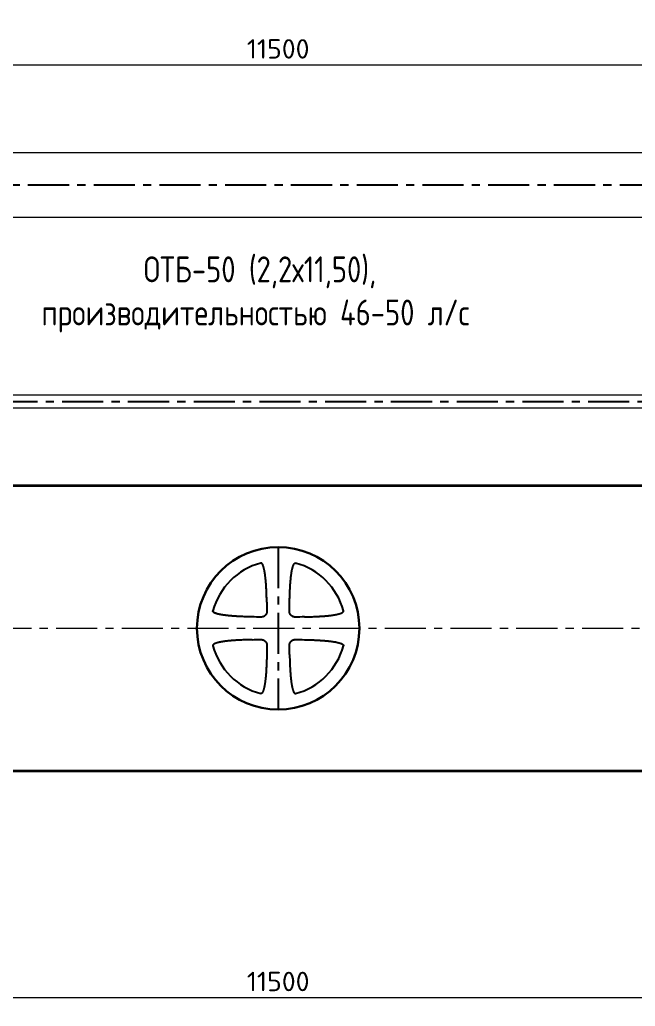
# Model space of a CAD drawing. Header units: millimetres. Extents: x 313506 to 417817, y -39276 to 9875.
# Drawn here: x 364520 to 369276, y -7297 to 323 of the extents above; entities that cross this region are included whole.
import ezdxf

# ---------------------------------------------------------------- set-up
doc = ezdxf.new("R2010")
doc.units = ezdxf.units.MM
doc.linetypes.add('осевая', pattern=[50.8, 31.75, -6.35, 6.35, -6.35])
doc.layers.add('Системный слой', color=7, linetype='Continuous')
doc.styles.add('ARTEM Arial', font='simplex.shx')
doc.styles.add('ARTEM GOST', font='GOST_A.TTF')
doc.dimstyles.new('ARTEM', dxfattribs={"dimtxt": 70, "dimasz": 50, "dimexe": 35, "dimexo": 15, "dimgap": 10, "dimtad": 1, "dimdec": 0, "dimtxsty": 'ARTEM Arial', "dimcen": 2.5, "dimclrd": 7, "dimclre": 7, "dimclrt": 7, "dimadec": 0, "dimazin": 0, "dimtfac": 1, "dimtdec": 0, "dimtmove": 0, "dimatfit": 3, "dimfxl": 1, "dimlwd": 15, "dimlwe": 15, "dimarcsym": 0})

# ---------------------------------------------------------------- blocks, each defined once
blk = doc.blocks.new('_ArchTick')
at = {"color": 0, "linetype": 'ByBlock', "const_width": 0.15}
blk.add_lwpolyline([(-0.5, -0.5), (0.5, 0.5)], dxfattribs=at)
blk = doc.blocks.new('*D361')
at = {"color": 7, "lineweight": 15, "transparency": 16777216}
for p, q in [((360766.7, 307.6), (360766.7, -77.5)), ((372267, 294.8), (372267, -77.5)), ((372267, -27.5), (360766.7, -27.5))]:
    blk.add_line(p, q, dxfattribs=at)
at = {"layer": 'Defpoints', "color": 0, "lineweight": 20, "transparency": 16777216}
for p in [(360766.7, 322.6), (372267, 309.8), (360766.7, -27.5)]:
    blk.add_point(p, dxfattribs=at)
at = {"color": 7, "lineweight": 15, "transparency": 16777216, "xscale": 120, "yscale": 120, "zscale": 120, "rotation": 180}
blk.add_blockref('_ArchTick', (360766.7, -27.5), dxfattribs=at)
at = {"color": 7, "lineweight": 15, "transparency": 16777216, "xscale": 120, "yscale": 120, "zscale": 120}
blk.add_blockref('_ArchTick', (372267, -27.5), dxfattribs=at)
at = {"color": 7, "lineweight": 20, "transparency": 16777216, "insert": (366516.8, 97.5), "char_height": 150, "attachment_point": 5, "style": 'ARTEM Arial'}
blk.add_mtext('11500', dxfattribs=at)
blk = doc.blocks.new('*D368')
at = {"color": 7, "lineweight": 15, "transparency": 16777216}
for p, q in [((360767, -6893), (360767, -7280.3)), ((372267, -6893), (372267, -7280.3)), ((372267, -7230.3), (360767, -7230.3))]:
    blk.add_line(p, q, dxfattribs=at)
at = {"layer": 'Defpoints', "color": 0, "lineweight": 20, "transparency": 16777216}
for p in [(360767, -6878), (372267, -6878), (360767, -7230.3)]:
    blk.add_point(p, dxfattribs=at)
at = {"color": 7, "lineweight": 15, "transparency": 16777216, "xscale": 120, "yscale": 120, "zscale": 120, "rotation": 180}
blk.add_blockref('_ArchTick', (360767, -7230.3), dxfattribs=at)
at = {"color": 7, "lineweight": 15, "transparency": 16777216, "xscale": 120, "yscale": 120, "zscale": 120}
blk.add_blockref('_ArchTick', (372267, -7230.3), dxfattribs=at)
at = {"color": 7, "lineweight": 20, "transparency": 16777216, "insert": (366517, -7105.3), "char_height": 150, "attachment_point": 5, "style": 'ARTEM Arial'}
blk.add_mtext('11500', dxfattribs=at)

msp = doc.modelspace()

# ---------------------------------------------------------------- linework, layer by layer
at = {"lineweight": 20}
for p, q in [((393020, -705.3), (358893.1, -705.3)), ((393021.1, -1205.3), (358893.1, -1205.3)), ((389090.8, -2576.6), (362308.1, -2576.5)), ((389090.8, -2676.5), (362308.1, -2676.5))]:
    msp.add_line(p, q, dxfattribs=at)
at = {"color": 1, "linetype": 'осевая', "lineweight": 25, "ltscale": 10}
for p, q in [((394873.2, -955.3), (357907.1, -955.3)), ((362308.1, -2626.5), (389090.8, -2626.6)), ((366517, -3750.3), (366517, -5005))]:
    msp.add_line(p, q, dxfattribs=at)
at = {"color": 1, "linetype": 'осевая', "lineweight": 15, "ltscale": 10}
msp.add_line((360736.6, -4377.7), (390929.4, -4377.6), dxfattribs=at)
at = {"lineweight": 35}
for points in [[(371808.8, -3277.7), (362177.4, -3277.7)], [(361228.8, -5477.7), (371808.8, -5477.7)]]:
    msp.add_lwpolyline(points, dxfattribs=at)
at = {"layer": 'Системный слой', "color": 7, "lineweight": 30}
msp.add_circle((366517, -4377.7), 627.4, dxfattribs=at)
at = {"layer": 'Системный слой', "color": 7, "lineweight": 25}
for start, end in [(104.99428, 165.00572), (14.99428, 75.00572), (194.99428, 255.00572), (284.99428, 345.00572)]:
    msp.add_arc((366517, -4377.7), 521.8, start, end, dxfattribs=at)
at = {"layer": 'Системный слой', "color": 7, "lineweight": 25, "extrusion": (0, 0, -1)}
for centre, major_axis, start_param, end_param in [((365341.1, -4377.7), (0, -3187), -1.634239, -1.612784), ((367692.9, -4377.7), (0, 3187), -1.528808, -1.507354), ((366517, -3201.8), (-3187, 0), -1.528808, -1.507354), ((366517, -3201.8), (-3187, 0), -1.634239, -1.612784), ((366517, -5553.5), (3187, 0), -1.634239, -1.612784), ((366517, -5553.5), (3187, 0), -1.528808, -1.507354), ((365341.1, -4377.7), (0, -3187), -1.528808, -1.507354), ((367692.9, -4377.7), (0, 3187), -1.634239, -1.612784)]:
    msp.add_ellipse(centre, major_axis=major_axis, ratio=0.34202, start_param=start_param, end_param=end_param, dxfattribs=at)
at = {"layer": 'Системный слой', "color": 7, "lineweight": 25}
for points, knots in [([(366429, -4175.6), (366428.9, -4170.2), (366428.6, -4159.3), (366428.2, -4142.7), (366427.7, -4128.6), (366427.3, -4117), (366427, -4108.1), (366426.6, -4097.9), (366426.1, -4086.6), (366425.5, -4074), (366424.8, -4062.4), (366424.2, -4051.6), (366423.6, -4041.9), (366422.9, -4032.2), (366422.2, -4022.5), (366421.4, -4012.9), (366420.5, -4003.4), (366419.6, -3994.1), (366418.7, -3985.1), (366417.7, -3976.3), (366416.6, -3967.7), (366415.5, -3959.4), (366414.3, -3951.4), (366413, -3943.7), (366411.8, -3936.5), (366410.5, -3929.6), (366409.2, -3923.4), (366407.8, -3917.5), (366406.5, -3912.2), (366405.2, -3907.4), (366403.9, -3902.9), (366402.6, -3898.9), (366401.3, -3895.3), (366400.1, -3892.2), (366399, -3889.5), (366397.9, -3887.1), (366396.9, -3885.2), (366396, -3883.5), (366395.1, -3882.1), (366394.3, -3880.8), (366393.5, -3879.7), (366392.8, -3878.8), (366392.2, -3878.1), (366391.7, -3877.5), (366391.2, -3877), (366390.8, -3876.5), (366390.4, -3876.1), (366390, -3875.8), (366389.6, -3875.5), (366389.2, -3875.2), (366388.9, -3875), (366388.6, -3874.8), (366388.2, -3874.6), (366387.7, -3874.3), (366387.3, -3874.1), (366386.8, -3873.9), (366386.2, -3873.7), (366385.5, -3873.5), (366384.7, -3873.3), (366383.9, -3873.3), (366383.1, -3873.4), (366382.5, -3873.5), (366382.1, -3873.6), (366382, -3873.6)], [0, 0, 0, 0, 3.294372, 6.658592, 10.121593, 11.902894, 13.727108, 15.565806, 18.089199, 20.650882, 23.250738, 25.227925, 27.214477, 29.207845, 31.198516, 33.161939, 35.100749, 36.992852, 38.86301, 40.668913, 42.43271, 44.134312, 45.815956, 47.40632, 48.925529, 50.321905, 51.666806, 52.875385, 53.998684, 55.003566, 55.973887, 56.834853, 57.620252, 58.285215, 58.906539, 59.421027, 59.873097, 60.246259, 60.602155, 60.908041, 61.180307, 61.401463, 61.604048, 61.767517, 61.910185, 62.028901, 62.14479, 62.250718, 62.349589, 62.437156, 62.520317, 62.600986, 62.683377, 62.794474, 62.904935, 63.013803, 63.122506, 63.271682, 63.45784, 63.633238, 63.754366, 63.934896, 64, 64, 64, 64]), ([(366605, -4175.6), (366605.1, -4170.2), (366605.4, -4159.3), (366605.9, -4142.6), (366606.3, -4128.5), (366606.7, -4116.9), (366607, -4107.9), (366607.4, -4098.8), (366607.8, -4089.6), (366608.2, -4080.1), (366608.7, -4070.6), (366609.3, -4060.9), (366609.8, -4051.2), (366610.5, -4041.5), (366611.2, -4031.7), (366611.9, -4021.9), (366612.7, -4012.3), (366613.5, -4002.8), (366614.4, -3993.6), (366615.4, -3984.5), (366616.4, -3975.7), (366617.5, -3967.1), (366618.6, -3958.8), (366619.8, -3950.8), (366621.1, -3943.1), (366622.3, -3935.9), (366623.7, -3929.1), (366625, -3922.8), (366626.3, -3917), (366627.6, -3911.7), (366628.9, -3906.9), (366630.3, -3902.5), (366631.6, -3898.5), (366632.8, -3895), (366634, -3891.9), (366635.2, -3889.2), (366636.2, -3886.9), (366637.2, -3885), (366638.1, -3883.4), (366638.9, -3882), (366639.8, -3880.7), (366640.5, -3879.7), (366641.2, -3878.8), (366641.8, -3878.1), (366642.3, -3877.5), (366642.8, -3877), (366643.3, -3876.5), (366643.7, -3876.1), (366644.1, -3875.8), (366644.4, -3875.5), (366644.8, -3875.2), (366645.1, -3875), (366645.4, -3874.8), (366645.8, -3874.6), (366646.3, -3874.3), (366646.8, -3874.1), (366647.3, -3873.9), (366647.8, -3873.7), (366648.5, -3873.5), (366649.3, -3873.3), (366650.1, -3873.3), (366650.9, -3873.4), (366651.5, -3873.5), (366651.9, -3873.6), (366652, -3873.6)], [0, 0, 0, 0, 3.346522, 6.766848, 10.291529, 12.10647, 13.966728, 15.842272, 17.760329, 19.705723, 21.690551, 23.687495, 25.705597, 27.732688, 29.765616, 31.795276, 33.795524, 35.769581, 37.694349, 39.596139, 41.431301, 43.222957, 44.950628, 46.657893, 48.27186, 49.813093, 51.228677, 52.591625, 53.814671, 54.950111, 55.963708, 56.941681, 57.807329, 58.595452, 59.260387, 59.880783, 60.393124, 60.842571, 61.213062, 61.566815, 61.871519, 62.143339, 62.364996, 62.568381, 62.733225, 62.877534, 62.998106, 63.115804, 63.223386, 63.323799, 63.412733, 63.497193, 63.579124, 63.662803, 63.775637, 63.887825, 63.998395, 64.108796, 64.260302, 64.449369, 64.627508, 64.750528, 64.933879, 65, 65, 65, 65]), ([(366314.9, -4289.6), (366309.8, -4289.5), (366299.4, -4289.3), (366286.4, -4288.9), (366274.1, -4288.6), (366260.9, -4288.1), (366243.7, -4287.5), (366225.5, -4286.7), (366209.6, -4285.9), (366196.8, -4285.2), (366186.2, -4284.6), (366176.2, -4283.9), (366166.5, -4283.2), (366157, -4282.4), (366147.5, -4281.6), (366138.2, -4280.7), (366129.1, -4279.8), (366120.1, -4278.8), (366111.4, -4277.8), (366102.9, -4276.7), (366094.7, -4275.5), (366086.8, -4274.3), (366079.4, -4273.1), (366072.3, -4271.8), (366065.8, -4270.5), (366059.7, -4269.1), (366054.2, -4267.8), (366049, -4266.5), (366044.4, -4265.2), (366040, -4263.8), (366036.3, -4262.6), (366032.9, -4261.3), (366030, -4260.1), (366027.5, -4259), (366025.4, -4258), (366023.6, -4257), (366022, -4256.1), (366020.6, -4255.3), (366019.5, -4254.5), (366018.5, -4253.8), (366017.7, -4253.1), (366017, -4252.6), (366016.5, -4252.1), (366016, -4251.6), (366015.6, -4251.2), (366015.3, -4250.8), (366015, -4250.4), (366014.7, -4250), (366014.4, -4249.6), (366014.2, -4249.3), (366013.9, -4248.9), (366013.7, -4248.4), (366013.4, -4247.9), (366013.2, -4247.4), (366013, -4246.8), (366012.8, -4246.1), (366012.7, -4245.3), (366012.7, -4244.5), (366012.7, -4243.8), (366012.8, -4243.2), (366012.9, -4242.8), (366012.9, -4242.6)], [0, 0, 0, 0, 3.02765, 6.130095, 7.711356, 10.295721, 13.929306, 17.852185, 21.075848, 23.356556, 25.454567, 27.369743, 29.28457, 31.181263, 33.060102, 34.903414, 36.729231, 38.501691, 40.238572, 41.921872, 43.587415, 45.168284, 46.682445, 48.08064, 49.429669, 50.648002, 51.78422, 52.805921, 53.793743, 54.673452, 55.478237, 56.163293, 56.80467, 57.338103, 57.808296, 58.197357, 58.567882, 58.885925, 59.167818, 59.395948, 59.604956, 59.772794, 59.91893, 60.040332, 60.158922, 60.267663, 60.369344, 60.459616, 60.545402, 60.628157, 60.712316, 60.824376, 60.935003, 61.043224, 61.149462, 61.294441, 61.474783, 61.6447, 61.762042, 61.936931, 62, 62, 62, 62]), ([(366430.2, -4243.9), (366430.2, -4244.7), (366430.2, -4246.4), (366430.1, -4248.9), (366429.8, -4251.4), (366429.4, -4253.9), (366428.9, -4256.4), (366428.2, -4258.8), (366427.4, -4261.2), (366426.5, -4263.6), (366425.5, -4265.9), (366424.4, -4268), (366423.1, -4270.1), (366421.8, -4272.1), (366420.4, -4273.9), (366419, -4275.7), (366417.5, -4277.3), (366416, -4278.8), (366414.5, -4280.1), (366412.9, -4281.4), (366411.2, -4282.7), (366409.4, -4283.8), (366407.8, -4284.8), (366406, -4285.8), (366403.8, -4286.8), (366401.3, -4287.8), (366398.8, -4288.7), (366396.6, -4289.3), (366394.3, -4289.9), (366391.7, -4290.3), (366388.7, -4290.7), (366385.9, -4290.9), (366384.1, -4290.9), (366383.2, -4290.9)], [0, 0, 0, 0, 1.160827, 2.293622, 3.43563, 4.588756, 5.746246, 6.905348, 8.060469, 9.206891, 10.341224, 11.457239, 12.554235, 13.633163, 14.697615, 15.730559, 16.730575, 17.684561, 18.604883, 19.490061, 20.578623, 21.459916, 22.381037, 23.113319, 24.320591, 25.627437, 26.832376, 28.012841, 28.720001, 30.061886, 31.592299, 32.799071, 34, 34, 34, 34]), ([(366650.8, -4290.9), (366649.9, -4290.9), (366648.3, -4290.9), (366645.8, -4290.7), (366643.3, -4290.5), (366640.8, -4290.1), (366638.3, -4289.5), (366635.8, -4288.9), (366633.4, -4288.1), (366631.1, -4287.2), (366628.8, -4286.2), (366626.6, -4285), (366624.6, -4283.8), (366622.6, -4282.5), (366620.7, -4281.1), (366619, -4279.6), (366617.4, -4278.2), (366615.9, -4276.7), (366614.6, -4275.2), (366613.2, -4273.5), (366612, -4271.8), (366610.8, -4270.1), (366609.9, -4268.5), (366608.9, -4266.6), (366607.9, -4264.5), (366606.8, -4262), (366606, -4259.4), (366605.4, -4257.2), (366604.8, -4254.9), (366604.3, -4252.4), (366604, -4249.4), (366603.8, -4246.5), (366603.8, -4244.8), (366603.8, -4243.9)], [0, 0, 0, 0, 1.160827, 2.293622, 3.43563, 4.588756, 5.746246, 6.905348, 8.060469, 9.206891, 10.341224, 11.457239, 12.554235, 13.633163, 14.697615, 15.730559, 16.730575, 17.684561, 18.604883, 19.490061, 20.578623, 21.459916, 22.381037, 23.113319, 24.320591, 25.627437, 26.832376, 28.012841, 28.720001, 30.061886, 31.592299, 32.799071, 34, 34, 34, 34]), ([(366719.1, -4289.6), (366724.3, -4289.5), (366734.9, -4289.3), (366748.3, -4288.9), (366760.8, -4288.5), (366774.3, -4288.1), (366791.8, -4287.5), (366810.3, -4286.6), (366826.4, -4285.8), (366839.4, -4285.1), (366850.1, -4284.4), (366860.2, -4283.7), (366869.9, -4283), (366879.5, -4282.2), (366889, -4281.4), (366898.3, -4280.5), (366907.4, -4279.6), (366916.3, -4278.6), (366925, -4277.5), (366933.4, -4276.4), (366941.6, -4275.2), (366949.4, -4274), (366956.8, -4272.7), (366963.7, -4271.4), (366970.2, -4270.1), (366976.1, -4268.7), (366981.5, -4267.4), (366986.5, -4266.1), (366991.1, -4264.7), (366995.3, -4263.4), (366998.9, -4262.1), (367002.2, -4260.9), (367004.9, -4259.7), (367007.3, -4258.6), (367009.3, -4257.6), (367011.1, -4256.7), (367012.5, -4255.8), (367013.8, -4255), (367014.9, -4254.2), (367015.8, -4253.5), (367016.6, -4252.9), (367017.2, -4252.3), (367017.7, -4251.9), (367018.1, -4251.4), (367018.5, -4251), (367018.9, -4250.6), (367019.2, -4250.2), (367019.4, -4249.9), (367019.7, -4249.6), (367019.9, -4249.2), (367020.1, -4248.8), (367020.4, -4248.4), (367020.6, -4247.9), (367020.8, -4247.4), (367021, -4246.8), (367021.2, -4246.1), (367021.3, -4245.3), (367021.3, -4244.5), (367021.3, -4243.8), (367021.2, -4243.2), (367021.1, -4242.8), (367021.1, -4242.6)], [0, 0, 0, 0, 3.098261, 6.270257, 7.885874, 10.522158, 14.222088, 18.211189, 21.48322, 23.791405, 25.91056, 27.83924, 29.766287, 31.670808, 33.554374, 35.397495, 37.221269, 38.987539, 40.715871, 42.387727, 44.041242, 45.608249, 47.107289, 48.488328, 49.8195, 51.017864, 52.132795, 53.131323, 54.095468, 54.950922, 55.731334, 56.392139, 57.009565, 57.520478, 57.969136, 58.338887, 58.691133, 58.993238, 59.261551, 59.478662, 59.677208, 59.836711, 59.975492, 60.090496, 60.202763, 60.305383, 60.401166, 60.485997, 60.56656, 60.644707, 60.724522, 60.832147, 60.939155, 61.044621, 61.149928, 61.294442, 61.474783, 61.6447, 61.762042, 61.936931, 62, 62, 62, 62]), ([(366314.9, -4465.7), (366309.8, -4465.8), (366299.4, -4466), (366286.4, -4466.4), (366274.1, -4466.7), (366260.9, -4467.2), (366243.7, -4467.8), (366225.5, -4468.6), (366209.6, -4469.4), (366196.8, -4470.1), (366186.2, -4470.8), (366176.2, -4471.4), (366166.5, -4472.1), (366157, -4472.9), (366147.5, -4473.7), (366138.2, -4474.6), (366129.1, -4475.5), (366120.1, -4476.5), (366111.4, -4477.5), (366102.9, -4478.6), (366094.7, -4479.8), (366086.8, -4481), (366079.4, -4482.3), (366072.3, -4483.5), (366065.8, -4484.8), (366059.7, -4486.2), (366054.2, -4487.5), (366049, -4488.8), (366044.4, -4490.1), (366040, -4491.5), (366036.3, -4492.8), (366032.9, -4494), (366030, -4495.2), (366027.5, -4496.3), (366025.4, -4497.3), (366023.6, -4498.3), (366022, -4499.2), (366020.6, -4500.1), (366019.5, -4500.8), (366018.5, -4501.6), (366017.7, -4502.2), (366017, -4502.8), (366016.5, -4503.3), (366016, -4503.7), (366015.6, -4504.1), (366015.3, -4504.6), (366015, -4505), (366014.7, -4505.3), (366014.4, -4505.7), (366014.2, -4506), (366013.9, -4506.4), (366013.7, -4506.9), (366013.4, -4507.4), (366013.2, -4507.9), (366013, -4508.5), (366012.8, -4509.2), (366012.7, -4510), (366012.7, -4510.8), (366012.7, -4511.6), (366012.8, -4512.2), (366012.9, -4512.6), (366012.9, -4512.7)], [0, 0, 0, 0, 3.02765, 6.130095, 7.711356, 10.295721, 13.929306, 17.852185, 21.075848, 23.356556, 25.454567, 27.369743, 29.28457, 31.181263, 33.060102, 34.903414, 36.729231, 38.501691, 40.238572, 41.921872, 43.587415, 45.168284, 46.682445, 48.08064, 49.429669, 50.648002, 51.78422, 52.805921, 53.793743, 54.673452, 55.478237, 56.163293, 56.80467, 57.338103, 57.808296, 58.197357, 58.567882, 58.885925, 59.167818, 59.395948, 59.604956, 59.772794, 59.91893, 60.040332, 60.158922, 60.267663, 60.369344, 60.459616, 60.545402, 60.628157, 60.712316, 60.824376, 60.935003, 61.043224, 61.149462, 61.294441, 61.474783, 61.6447, 61.762042, 61.936931, 62, 62, 62, 62]), ([(366383.2, -4464.5), (366384.1, -4464.4), (366385.7, -4464.5), (366388.3, -4464.6), (366390.8, -4464.9), (366393.2, -4465.3), (366395.7, -4465.8), (366398.2, -4466.4), (366400.6, -4467.2), (366402.9, -4468.1), (366405.2, -4469.2), (366407.4, -4470.3), (366409.4, -4471.5), (366411.4, -4472.8), (366413.3, -4474.2), (366415, -4475.6), (366416.6, -4477.1), (366418.2, -4478.7), (366419.6, -4480.4), (366421, -4482.2), (366422.4, -4484), (366423.8, -4486.2), (366424.9, -4488.3), (366425.9, -4490.3), (366426.8, -4492.5), (366427.6, -4494.5), (366428.3, -4496.8), (366428.9, -4498.8), (366429.3, -4501), (366429.7, -4503.1), (366430, -4505.7), (366430.2, -4508.6), (366430.2, -4510.5), (366430.2, -4511.4)], [0, 0, 0, 0, 1.160825, 2.293619, 3.435628, 4.588757, 5.746252, 6.905358, 8.060478, 9.206889, 10.341203, 11.457205, 12.554205, 13.633169, 14.695741, 15.717068, 16.69175, 17.601108, 18.876909, 19.676175, 20.71619, 22.027068, 23.211446, 23.982012, 25.113816, 26.386625, 26.915982, 28.452958, 29.235773, 30.022226, 31.353686, 32.71083, 34, 34, 34, 34]), ([(366603.8, -4511.4), (366603.8, -4510.6), (366603.8, -4508.9), (366603.9, -4506.4), (366604.2, -4503.9), (366604.6, -4501.4), (366605.1, -4498.9), (366605.8, -4496.5), (366606.6, -4494.1), (366607.5, -4491.7), (366608.5, -4489.5), (366609.6, -4487.3), (366610.9, -4485.2), (366612.2, -4483.2), (366613.6, -4481.4), (366615, -4479.6), (366616.5, -4478), (366618, -4476.6), (366619.5, -4475.2), (366621.2, -4473.9), (366622.8, -4472.7), (366624.6, -4471.5), (366626.2, -4470.5), (366628, -4469.5), (366630.2, -4468.5), (366632.7, -4467.5), (366635.3, -4466.6), (366637.4, -4466), (366639.7, -4465.5), (366642.3, -4465), (366645.3, -4464.6), (366648.1, -4464.5), (366649.9, -4464.4), (366650.8, -4464.5)], [0, 0, 0, 0, 1.160827, 2.293622, 3.43563, 4.588756, 5.746246, 6.905348, 8.060469, 9.206891, 10.341224, 11.457239, 12.554235, 13.633163, 14.697615, 15.730559, 16.730575, 17.684561, 18.604883, 19.490061, 20.578623, 21.459916, 22.381037, 23.113319, 24.320591, 25.627437, 26.832376, 28.012841, 28.720001, 30.061886, 31.592299, 32.799071, 34, 34, 34, 34]), ([(366719.1, -4465.7), (366724.3, -4465.8), (366734.9, -4466), (366748.3, -4466.4), (366760.8, -4466.8), (366774.3, -4467.2), (366791.8, -4467.9), (366810.3, -4468.7), (366826.4, -4469.5), (366839.4, -4470.2), (366850.1, -4470.9), (366860.2, -4471.6), (366869.9, -4472.3), (366879.5, -4473.1), (366889, -4473.9), (366898.3, -4474.8), (366907.4, -4475.8), (366916.3, -4476.8), (366925, -4477.8), (366933.4, -4478.9), (366941.6, -4480.1), (366949.4, -4481.4), (366956.8, -4482.6), (366963.7, -4483.9), (366970.2, -4485.3), (366976.1, -4486.6), (366981.5, -4487.9), (366986.5, -4489.2), (366991.1, -4490.6), (366995.3, -4491.9), (366998.9, -4493.2), (367002.2, -4494.4), (367004.9, -4495.6), (367007.3, -4496.7), (367009.3, -4497.7), (367011.1, -4498.6), (367012.5, -4499.5), (367013.8, -4500.4), (367014.9, -4501.1), (367015.8, -4501.8), (367016.6, -4502.4), (367017.2, -4503), (367017.7, -4503.5), (367018.1, -4503.9), (367018.5, -4504.3), (367018.9, -4504.7), (367019.2, -4505.1), (367019.4, -4505.4), (367019.7, -4505.8), (367019.9, -4506.1), (367020.1, -4506.5), (367020.4, -4506.9), (367020.6, -4507.4), (367020.8, -4507.9), (367021, -4508.5), (367021.2, -4509.2), (367021.3, -4510), (367021.3, -4510.8), (367021.3, -4511.6), (367021.2, -4512.2), (367021.1, -4512.6), (367021.1, -4512.7)], [0, 0, 0, 0, 3.098261, 6.270257, 7.885874, 10.522158, 14.222088, 18.211189, 21.48322, 23.791405, 25.91056, 27.83924, 29.766287, 31.670808, 33.554374, 35.397495, 37.221271, 38.987539, 40.715869, 42.387727, 44.041242, 45.608249, 47.107289, 48.488328, 49.8195, 51.017864, 52.132795, 53.131323, 54.095468, 54.950922, 55.731334, 56.392139, 57.009565, 57.520478, 57.969136, 58.338887, 58.691133, 58.993238, 59.261551, 59.478662, 59.677208, 59.836711, 59.975492, 60.090496, 60.202763, 60.305383, 60.401166, 60.485997, 60.56656, 60.644707, 60.724522, 60.832147, 60.939155, 61.044621, 61.149928, 61.294442, 61.474783, 61.6447, 61.762042, 61.936931, 62, 62, 62, 62]), ([(366429, -4579.7), (366428.9, -4585.2), (366428.6, -4596.3), (366428.2, -4610.2), (366427.9, -4621.8), (366427.6, -4631.5), (366427.1, -4643.8), (366426.5, -4658.4), (366425.8, -4674.9), (366425, -4689.9), (366424.3, -4702.9), (366423.6, -4713.6), (366422.9, -4723.7), (366422.1, -4733.3), (366421.3, -4742.8), (366420.5, -4752.2), (366419.6, -4761.4), (366418.6, -4770.4), (366417.6, -4779.2), (366416.6, -4787.7), (366415.5, -4795.9), (366414.3, -4803.9), (366413.1, -4811.5), (366411.8, -4818.7), (366410.5, -4825.5), (366409.2, -4831.8), (366407.9, -4837.6), (366406.6, -4842.8), (366405.3, -4847.7), (366404, -4852.1), (366402.7, -4856.2), (366401.4, -4859.8), (366400.2, -4863), (366399, -4865.7), (366397.9, -4868.1), (366397, -4870), (366396, -4871.7), (366395.1, -4873.2), (366394.3, -4874.5), (366393.5, -4875.6), (366392.8, -4876.5), (366392.2, -4877.2), (366391.7, -4877.9), (366391.2, -4878.4), (366390.8, -4878.8), (366390.4, -4879.2), (366390, -4879.5), (366389.6, -4879.8), (366389.2, -4880.1), (366388.9, -4880.3), (366388.6, -4880.5), (366388.2, -4880.8), (366387.7, -4881), (366387.3, -4881.3), (366386.8, -4881.5), (366386.2, -4881.7), (366385.5, -4881.8), (366384.7, -4882), (366383.9, -4882), (366383.1, -4882), (366382.5, -4881.9), (366382.1, -4881.8), (366382, -4881.7)], [0, 0, 0, 0, 3.289426, 6.641073, 8.341944, 10.288254, 12.467464, 15.73036, 19.040043, 22.396272, 24.748618, 26.9013, 28.85179, 30.799553, 32.720392, 34.61697, 36.467565, 38.296603, 40.062486, 41.787015, 43.450467, 45.094385, 46.649301, 48.134932, 49.501134, 50.817333, 52.001692, 53.103719, 54.091658, 55.04643, 55.895777, 56.672128, 57.331893, 57.949266, 58.462051, 58.913492, 59.286861, 59.642661, 59.947993, 60.219335, 60.439132, 60.640228, 60.80198, 60.942837, 61.059698, 61.173776, 61.278051, 61.375378, 61.461577, 61.543439, 61.622848, 61.70395, 61.81331, 61.922045, 62.029212, 62.136217, 62.283062, 62.466311, 62.638969, 62.758204, 62.935914, 63, 63, 63, 63]), ([(366605, -4579.7), (366605.1, -4585.1), (366605.4, -4595.9), (366605.8, -4609.6), (366606.1, -4621), (366606.4, -4630.6), (366606.8, -4642.7), (366607.4, -4657.2), (366608.2, -4673.6), (366608.9, -4688.5), (366609.7, -4701.6), (366610.4, -4712.3), (366611.1, -4722.3), (366611.8, -4732), (366612.6, -4741.6), (366613.4, -4751), (366614.3, -4760.3), (366615.2, -4769.3), (366616.3, -4778.2), (366617.3, -4786.7), (366618.4, -4795.1), (366619.6, -4803.1), (366620.8, -4810.9), (366622.1, -4818.2), (366623.4, -4825), (366624.7, -4831.4), (366626, -4837.3), (366627.4, -4842.6), (366628.7, -4847.5), (366630, -4852), (366631.3, -4856.1), (366632.6, -4859.8), (366633.8, -4862.9), (366635, -4865.7), (366636.1, -4868.1), (366637.1, -4870), (366638, -4871.7), (366638.9, -4873.2), (366639.7, -4874.5), (366640.5, -4875.6), (366641.2, -4876.5), (366641.8, -4877.2), (366642.3, -4877.9), (366642.8, -4878.4), (366643.3, -4878.8), (366643.7, -4879.2), (366644.1, -4879.5), (366644.4, -4879.8), (366644.8, -4880.1), (366645.1, -4880.3), (366645.4, -4880.5), (366645.8, -4880.8), (366646.3, -4881), (366646.8, -4881.3), (366647.3, -4881.5), (366647.8, -4881.7), (366648.5, -4881.8), (366649.3, -4882), (366650.1, -4882), (366650.9, -4882), (366651.5, -4881.9), (366651.9, -4881.8), (366652, -4881.7)], [0, 0, 0, 0, 3.218923, 6.506826, 8.178508, 10.098303, 12.252324, 15.489576, 18.77979, 22.122744, 24.473336, 26.627827, 28.584132, 30.538174, 32.467068, 34.373014, 36.235157, 38.076608, 39.857077, 41.597492, 43.27857, 44.940532, 46.513958, 48.018144, 49.402538, 50.736545, 51.936949, 53.053667, 54.053979, 55.020167, 55.878253, 56.661609, 57.325775, 57.946675, 58.461223, 58.913538, 59.286894, 59.642684, 59.948009, 60.219346, 60.43914, 60.640233, 60.801982, 60.942838, 61.059698, 61.173776, 61.278051, 61.375378, 61.461577, 61.543439, 61.622847, 61.70395, 61.81331, 61.922045, 62.029212, 62.136217, 62.283062, 62.466311, 62.638969, 62.758204, 62.935914, 63, 63, 63, 63])]:
    msp.add_open_spline(points, degree=3, knots=knots, dxfattribs=at)

# ---------------------------------------------------------------- texts
at = {"lineweight": 20, "insert": (364638.6, -1505.1), "char_height": 200, "width": 3508.954, "attachment_point": 1, "style": 'ARTEM GOST'}
msp.add_mtext('\\pi839.54;ОТБ-50 (2,2х11,50), \\P\\pi49.688;производительностью 46-50 л/с', dxfattribs=at)

# ---------------------------------------------------------------- dimensions: what is measured, and where the dimension line sits
at = {"lineweight": 20}
for base, p1, p2, picture, middle in [((360766.7, -27.5), (372267, 309.8), (360766.7, 322.6), '*D361', (366516.8, 97.5)), ((360767, -7230.3), (372267, -6878), (360767, -6878), '*D368', (366517, -7105.3))]:
    dim = msp.add_linear_dim(base=base, p1=p1, p2=p2, angle=180, dimstyle='ARTEM', override={"dimtxt": 150, "dimasz": 120, "dimexe": 50, "dimgap": 50, "dimblk1": 'ArchTick', "dimblk2": 'ArchTick', "dimsah": 1}, dxfattribs=at)
    dim.commit()
    dim.dimension.update_dxf_attribs({"geometry": picture, "text_midpoint": middle})

doc.saveas('drawing.dxf')
